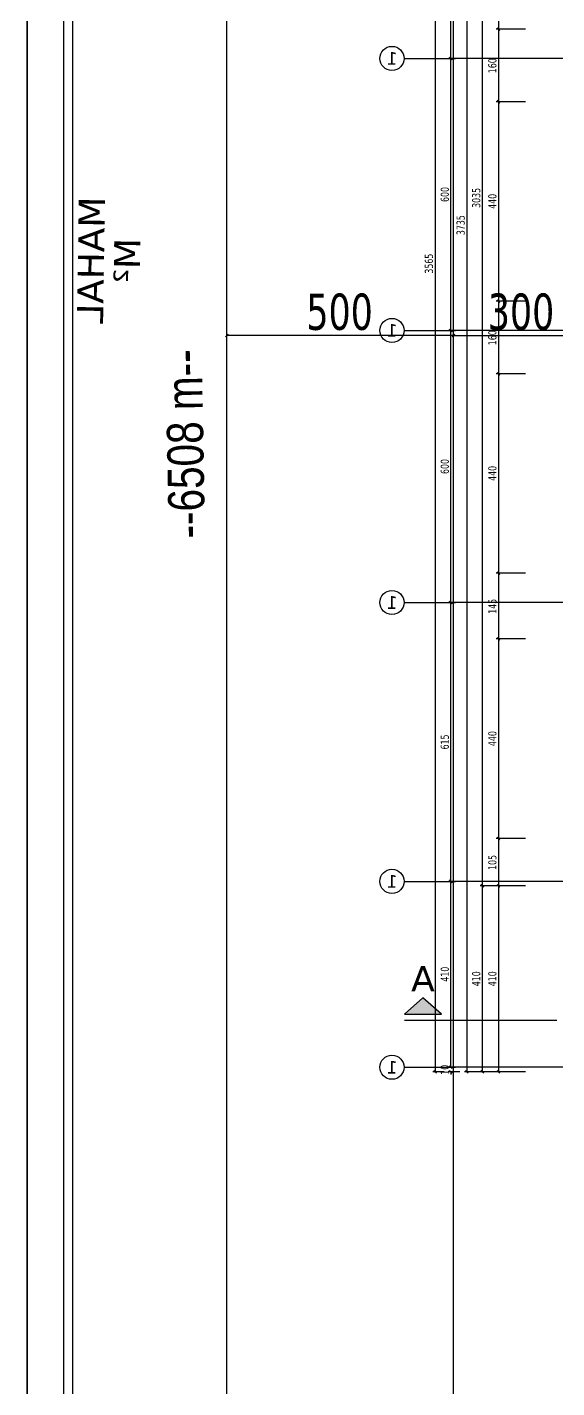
# Model space of a CAD drawing. Header units: millimetres. Extents: x 43168.9 to 43194.6, y -25545.1 to -25543.4.
# Drawn here: x 43175.996 to 43176.23, y -25544.69 to -25544.09 of the extents above; entities that cross this region are included whole.
import ezdxf
from ezdxf.enums import TextEntityAlignment as Align

# ---------------------------------------------------------------- set-up
doc = ezdxf.new("R2010")
doc.units = ezdxf.units.MM
doc.header["$LTSCALE"] = 200
doc.linetypes.add('DASHDOT', pattern=[1, 0.5, -0.25, 0, -0.25])
doc.linetypes.add('DASHDOT2', pattern=[0.5, 0.25, -0.125, 0, -0.125])
for name, color, linetype in [('aks_sgh', 5, 'DASHDOT2'), ('arsasiniri_sgh', 10, 'Continuous'), ('olcu-uyg_sgh', 193, 'Continuous'), ('olcuaks_sgh', 41, 'Continuous'), ('olcudis_sgh', 185, 'Continuous'), ('pafta_sgh', 11, 'Continuous'), ('yapi-yaklasma_sgh', 41, 'DASHDOT'), ('yazi-mahal_sgh', 12, 'Continuous')]:
    doc.layers.add(name, color=color, linetype=linetype)
doc.styles.add('dim', font='VERDANA.TTF', dxfattribs={"width": 0.7})
doc.styles.add('text1', font='VERDANA.TTF')
doc.styles.add('text2', font='arial.ttf')

msp = doc.modelspace()

# ---------------------------------------------------------------- hatches: boundary and pattern name
msp.add_hatch(color=256).paths.add_polyline_path([(43176.16243, -25544.52557), (43176.17867, -25544.52557), (43176.17055, -25544.51829)])

# ---------------------------------------------------------------- linework, layer by layer
at = {"color": 0, "linetype": 'ByBlock', "lineweight": -2}
for p, q in [((43176.20328, -25544.0904), (43176.20448, -25544.0916)), ((43176.20448, -25544.0916), (43176.20328, -25544.0904)), ((43176.18348, -25544.10452), (43176.18228, -25544.10332)), ((43176.18228, -25544.10332), (43176.18348, -25544.10452)), ((43176.20328, -25544.1224), (43176.20448, -25544.1236)), ((43176.20448, -25544.1236), (43176.20328, -25544.1224)), ((43176.20328, -25544.2104), (43176.20448, -25544.2116)), ((43176.20448, -25544.2116), (43176.20328, -25544.2104)), ((43176.18348, -25544.22452), (43176.18228, -25544.22332)), ((43176.18228, -25544.22332), (43176.18348, -25544.22452)), ((43176.08459, -25544.22554), (43176.0834, -25544.22674)), ((43176.08459, -25544.22554), (43176.0834, -25544.22674)), ((43176.1834, -25544.22672), (43176.18459, -25544.22552)), ((43176.18459, -25544.22552), (43176.1834, -25544.22672)), ((43176.1834, -25544.22672), (43176.18459, -25544.22552)), ((43176.18459, -25544.22552), (43176.1834, -25544.22672)), ((43176.20328, -25544.2424), (43176.20448, -25544.2436)), ((43176.20448, -25544.2436), (43176.20328, -25544.2424)), ((43176.20328, -25544.3304), (43176.20448, -25544.3316)), ((43176.20448, -25544.3316), (43176.20328, -25544.3304)), ((43176.18348, -25544.34452), (43176.18228, -25544.34332)), ((43176.18228, -25544.34332), (43176.18348, -25544.34452)), ((43176.20328, -25544.3594), (43176.20448, -25544.3606)), ((43176.20448, -25544.3606), (43176.20328, -25544.3594)), ((43176.20328, -25544.4474), (43176.20448, -25544.4486)), ((43176.20448, -25544.4486), (43176.20328, -25544.4474)), ((43176.18348, -25544.46752), (43176.18228, -25544.46632)), ((43176.18228, -25544.46632), (43176.18348, -25544.46752)), ((43176.19736, -25544.46952), (43176.19616, -25544.46832)), ((43176.19616, -25544.46832), (43176.19736, -25544.46952)), ((43176.20328, -25544.46832), (43176.20448, -25544.46952)), ((43176.20448, -25544.46952), (43176.20328, -25544.46832)), ((43176.17528, -25544.55032), (43176.17648, -25544.55152)), ((43176.18228, -25544.54832), (43176.18348, -25544.54952)), ((43176.18228, -25544.54832), (43176.18348, -25544.54952)), ((43176.18348, -25544.55152), (43176.18228, -25544.55032)), ((43176.18928, -25544.55032), (43176.19048, -25544.55152)), ((43176.19616, -25544.55032), (43176.19736, -25544.55152)), ((43176.20328, -25544.55032), (43176.20448, -25544.55152))]:
    msp.add_line(p, q, dxfattribs=at)
for p, q in [((43176.1622, -25544.10392), (43176.18488, -25544.10392)), ((43176.1622, -25544.22392), (43176.18488, -25544.22392)), ((43176.1622, -25544.34392), (43176.18488, -25544.34392)), ((43176.1622, -25544.46692), (43176.18488, -25544.46692)), ((43176.17055, -25544.51829), (43176.16243, -25544.52557)), ((43176.17867, -25544.52557), (43176.17055, -25544.51829)), ((43176.16243, -25544.52557), (43176.17867, -25544.52557)), ((43176.1622, -25544.54892), (43176.18488, -25544.54892))]:
    msp.add_line(p, q)
at = {"linetype": 'DASHDOT'}
msp.add_line((43176.22963, -25544.52837), (43176.16243, -25544.52837), dxfattribs=at)
at = {"linetype": 'Continuous'}
for centre in [(43176.15688, -25544.10392), (43176.15688, -25544.22392), (43176.15688, -25544.34392), (43176.15688, -25544.46692), (43176.15688, -25544.54892)]:
    msp.add_circle(centre, 0.00532, dxfattribs=at)
at = {"layer": 'aks_sgh'}
for p, q in [((43176.98688, -25544.10392), (43176.18488, -25544.10392)), ((43176.98688, -25544.22392), (43176.18488, -25544.22392)), ((43176.98688, -25544.34392), (43176.18488, -25544.34392)), ((43176.98688, -25544.46692), (43176.18488, -25544.46692)), ((43176.98688, -25544.54892), (43176.18488, -25544.54892))]:
    msp.add_line(p, q, dxfattribs=at)
at = {"layer": 'arsasiniri_sgh', "color": 14}
msp.add_line((43176.084, -25544.89), (43176.084, -25543.58847), dxfattribs=at)
at = {"layer": 'olcu-uyg_sgh'}
for p, q in [((43176.18425, -25544.22612), (43176.08375, -25544.22614)), ((43176.18425, -25544.22612), (43176.08375, -25544.22614)), ((43176.084, -25544.23014), (43176.08399, -25544.22514)), ((43176.084, -25544.23014), (43176.08399, -25544.22514)), ((43176.18375, -25544.22612), (43176.24423, -25544.22611)), ((43176.18375, -25544.22612), (43176.24423, -25544.22611)), ((43176.184, -25544.23012), (43176.18399, -25544.22512)), ((43176.184, -25544.23012), (43176.18399, -25544.22512)), ((43176.184, -25544.23012), (43176.18399, -25544.22512)), ((43176.184, -25544.23012), (43176.18399, -25544.22512))]:
    msp.add_line(p, q, dxfattribs=at)
at = {"layer": 'olcuaks_sgh'}
for p, q in [((43176.17588, -25543.83767), (43176.17588, -25544.55117)), ((43176.18288, -25544.10417), (43176.18288, -25543.98367)), ((43176.18688, -25544.10392), (43176.18188, -25544.10392)), ((43176.18688, -25544.10392), (43176.18188, -25544.10392)), ((43176.18288, -25544.22417), (43176.18288, -25544.10367)), ((43176.18688, -25544.22392), (43176.18188, -25544.22392)), ((43176.18688, -25544.22392), (43176.18188, -25544.22392)), ((43176.18288, -25544.34417), (43176.18288, -25544.22367)), ((43176.18688, -25544.34392), (43176.18188, -25544.34392)), ((43176.18688, -25544.34392), (43176.18188, -25544.34392)), ((43176.18288, -25544.46717), (43176.18288, -25544.34367)), ((43176.18688, -25544.46692), (43176.18188, -25544.46692)), ((43176.18688, -25544.46692), (43176.18188, -25544.46692)), ((43176.18288, -25544.54917), (43176.18288, -25544.46667)), ((43176.18288, -25544.54892), (43176.18288, -25544.54772)), ((43176.17988, -25544.55092), (43176.17488, -25544.55092)), ((43176.18688, -25544.54892), (43176.18188, -25544.54892)), ((43176.18688, -25544.54892), (43176.18188, -25544.54892)), ((43176.18688, -25544.55092), (43176.18188, -25544.55092)), ((43176.18288, -25544.55092), (43176.18288, -25544.55212))]:
    msp.add_line(p, q, dxfattribs=at)
at = {"layer": 'olcudis_sgh'}
for p, q in [((43176.18988, -25543.80367), (43176.18988, -25544.55117)), ((43176.19676, -25544.46917), (43176.19676, -25543.86168)), ((43176.20388, -25544.00275), (43176.20388, -25544.09125)), ((43176.21588, -25544.091), (43176.20288, -25544.091)), ((43176.21588, -25544.091), (43176.20288, -25544.091)), ((43176.20388, -25544.09075), (43176.20388, -25544.12325)), ((43176.21588, -25544.123), (43176.20288, -25544.123)), ((43176.21588, -25544.123), (43176.20288, -25544.123)), ((43176.20388, -25544.12275), (43176.20388, -25544.21125)), ((43176.21588, -25544.211), (43176.20288, -25544.211)), ((43176.21588, -25544.211), (43176.20288, -25544.211)), ((43176.20388, -25544.21075), (43176.20388, -25544.24325)), ((43176.21588, -25544.243), (43176.20288, -25544.243)), ((43176.21588, -25544.243), (43176.20288, -25544.243)), ((43176.20388, -25544.24275), (43176.20388, -25544.33125)), ((43176.21588, -25544.331), (43176.20288, -25544.331)), ((43176.21588, -25544.331), (43176.20288, -25544.331)), ((43176.20388, -25544.33075), (43176.20388, -25544.36025)), ((43176.21588, -25544.36), (43176.20288, -25544.36)), ((43176.21588, -25544.36), (43176.20288, -25544.36)), ((43176.20388, -25544.35975), (43176.20388, -25544.44825)), ((43176.21588, -25544.448), (43176.20288, -25544.448)), ((43176.21588, -25544.448), (43176.20288, -25544.448)), ((43176.20388, -25544.44775), (43176.20388, -25544.46917)), ((43176.20876, -25544.46892), (43176.19576, -25544.46892)), ((43176.20876, -25544.46892), (43176.19576, -25544.46892)), ((43176.19676, -25544.55117), (43176.19676, -25544.46867)), ((43176.21588, -25544.46892), (43176.20288, -25544.46892)), ((43176.21588, -25544.46892), (43176.20288, -25544.46892)), ((43176.20388, -25544.46867), (43176.20388, -25544.55117)), ((43176.20188, -25544.55092), (43176.18888, -25544.55092)), ((43176.20876, -25544.55092), (43176.19576, -25544.55092)), ((43176.21588, -25544.55092), (43176.20288, -25544.55092))]:
    msp.add_line(p, q, dxfattribs=at)
at = {"layer": 'pafta_sgh'}
for p, q in [((43175.99588, -25544.97), (43175.99588, -25543.51)), ((43175.99588, -25543.51), (43175.99588, -25544.97)), ((43176.01188, -25543.526), (43176.01188, -25544.954)), ((43176.01588, -25543.53), (43176.01588, -25544.95))]:
    msp.add_line(p, q, dxfattribs=at)
at = {"layer": 'yapi-yaklasma_sgh'}
msp.add_line((43176.184, -25544.78759), (43176.184, -25543.79476), dxfattribs=at)
msp.add_line((43176.184, -25544.78759), (43176.184, -25543.79476), dxfattribs=at)

# ---------------------------------------------------------------- texts
at = {"linetype": 'Continuous', "style": 'text1', "text_generation_flag": 4}
for p in [(43176.15688, -25544.10392), (43176.15688, -25544.22392), (43176.15688, -25544.34392), (43176.15688, -25544.46692), (43176.15688, -25544.54892)]:
    msp.add_attdef('1', text='', height=0.0056, rotation=180, dxfattribs=at).set_placement(p, align=Align.MIDDLE)
at = {"color": 7, "style": 'text1', "text_generation_flag": 4}
for tag, text, height, p in [('MAHAL', '', 0.01154, (43176.02402, -25544.19292)), ('M²', 'm²', 0.011537, (43176.03982, -25544.19316))]:
    msp.add_attdef(tag, text=text, height=height, rotation=269.13005, dxfattribs=at).set_placement(p, align=Align.MIDDLE)
at = {"linetype": 'Continuous', "style": 'text1'}
msp.add_attdef('A', text='A', height=0.0112, dxfattribs=at).set_placement((43176.17055, -25544.50989), align=Align.MIDDLE)
at = {"layer": 'olcu-uyg_sgh', "color": 2, "style": 'dim', "width": 0.7}
for s, p in [('500', (43176.11911, -25544.22364)), ('500', (43176.11911, -25544.22364)), ('300', (43176.19918, -25544.22362)), ('300', (43176.19918, -25544.22362))]:
    msp.add_text(s, height=0.016, rotation=0.00903, dxfattribs=at).set_placement(p)
at = {"layer": 'olcuaks_sgh', "color": 2, "style": 'dim', "width": 0.7}
for s, p in [('600', (43176.18197, -25544.16723)), ('3565', (43176.17497, -25544.19885)), ('600', (43176.18197, -25544.28723)), ('615', (43176.18197, -25544.40872)), ('410', (43176.18197, -25544.51118)), ('10', (43176.18197, -25544.55224))]:
    msp.add_text(s, height=0.0036, rotation=90, dxfattribs=at).set_placement(p)
at = {"layer": 'olcudis_sgh', "color": 2, "style": 'dim', "width": 0.7}
for s, p in [('160', (43176.20297, -25544.11042)), ('3035', (43176.19585, -25544.16985)), ('440', (43176.20297, -25544.17025)), ('3735', (43176.18897, -25544.18185)), ('160', (43176.20297, -25544.23042)), ('440', (43176.20297, -25544.29025)), ('145', (43176.203, -25544.34891)), ('440', (43176.20297, -25544.40725)), ('105', (43176.20297, -25544.46188)), ('410', (43176.19585, -25544.51318)), ('410', (43176.20297, -25544.51318))]:
    msp.add_text(s, height=0.0036, rotation=90, dxfattribs=at).set_placement(p)
at = {"layer": 'yazi-mahal_sgh', "style": 'text2', "width": 0.8}
msp.add_text('--6508 m--', height=0.016, rotation=91.00034, dxfattribs=at).set_placement((43176.07436, -25544.31557))

doc.saveas('drawing.dxf')
